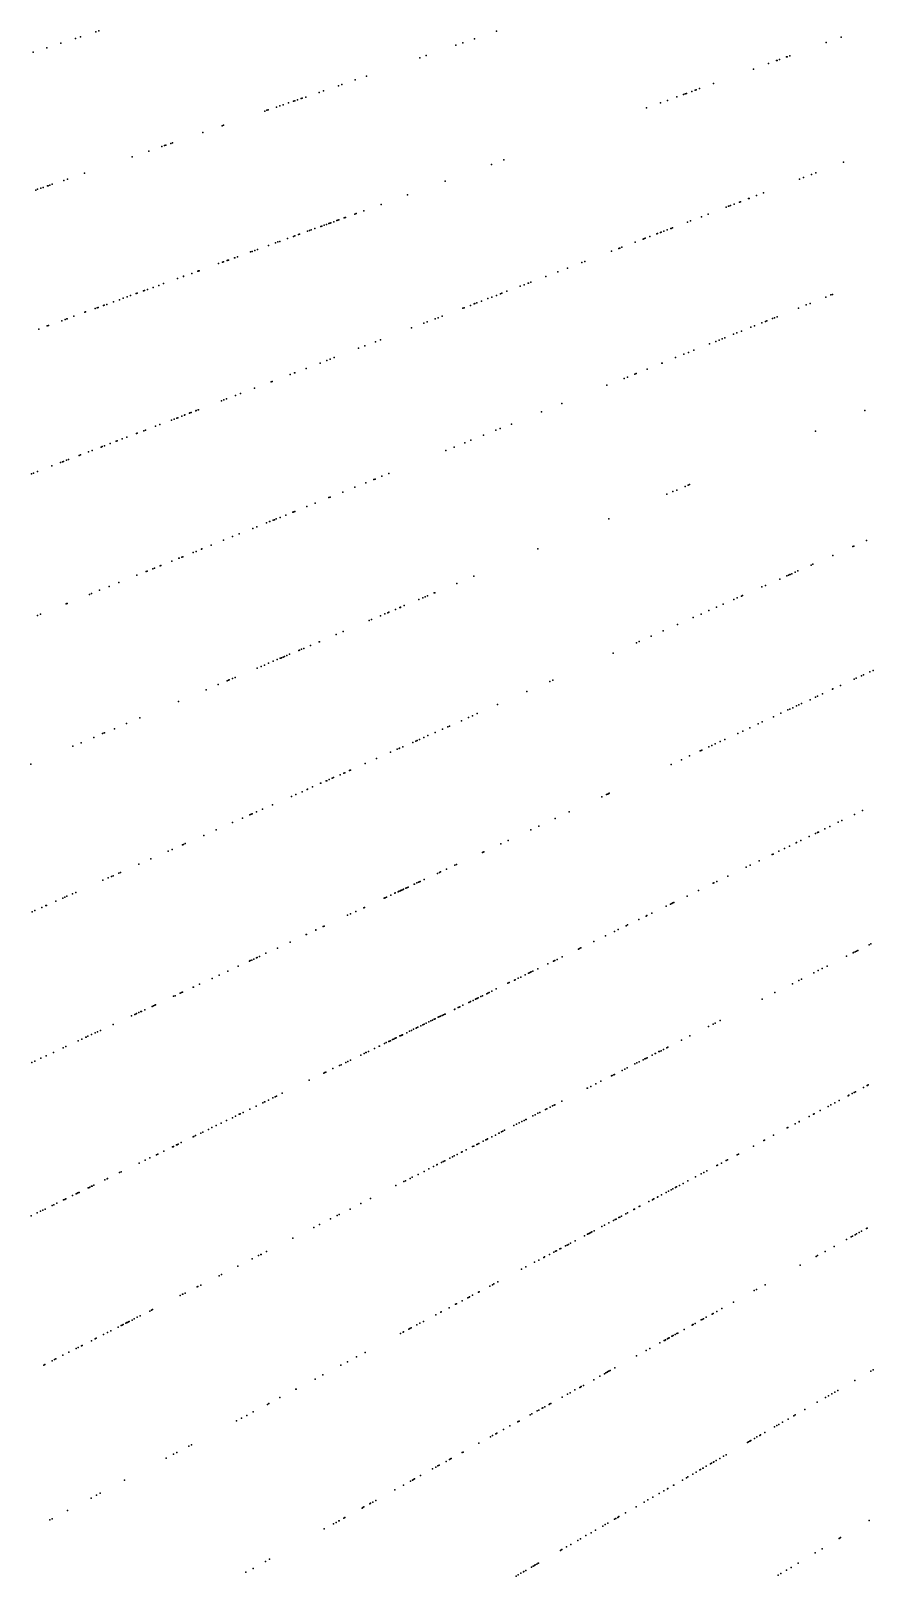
# Model space of a CAD drawing. Header units: metres. Extents: x -4327 to 4266, y -3886 to 3992.
# Drawn here: x -564.7 to -498.2, y -303.9 to -181.8 of the extents above; entities that cross this region are included whole.
import ezdxf

# ---------------------------------------------------------------- set-up
doc = ezdxf.new("R2010")
doc.units = ezdxf.units.M

msp = doc.modelspace()

# ---------------------------------------------------------------- linework, layer by layer
for p in [(-559.62, -181.83, -191.36), (-559.36, -181.75, -190.57), (-527.93, -181.78, 2113.75), (-563.48, -183.09, -180.96), (-562.38, -182.73, -181.32), (-561.21, -182.35, -184.46), (-560.83, -182.22, -188.23), (-560.82, -182.22, -185.75), (-531.15, -182.89, -229.29), (-530.61, -182.7, -223.36), (-529.67, -182.38, -219.08), (-501.9, -182.68, 2100.66), (-500.71, -182.24, 2100.47), (-564.55, -183.43, -174.6), (-533.99, -183.87, -225.85), (-533.5, -183.7, -222.44), (-506.44, -184.33, -257.97), (-505.81, -184.1, -257.64), (-505.75, -184.08, -258.34), (-505.57, -184.01, -259.33), (-505.01, -183.81, -259.4), (-504.98, -183.8, -261.19), (-504.75, -183.71, -263.98), (-539.12, -185.63, 2098.16), (-538.23, -185.33, -224.05), (-507.64, -184.77, -253.52), (-541.97, -186.61, -203.51), (-541.62, -186.5, -214.71), (-540.44, -186.09, 2085.33), (-540.16, -185.99, -220.19), (-513.17, -186.78, -236.21), (-513.04, -186.73, -243.97), (-512.93, -186.69, -236.81), (-512.5, -186.53, -236.61), (-512.25, -186.44, -237.2), (-512.16, -186.41, -236.81), (-511.89, -186.31, -238.1), (-510.78, -185.91, -240.77), (-546.25, -188.09, 2107.76), (-546.09, -188.03, -192.37), (-546, -188, -206.44), (-545.32, -187.77, -192.45), (-545.06, -187.68, -203.25), (-544.8, -187.59, 2088.73), (-544.39, -187.45, -203), (-543.98, -187.31, -204.97), (-543.87, -187.27, -199.29), (-543.66, -187.2, -199.92), (-543.38, -187.1, -209.7), (-543.29, -187.07, -215.01), (-543.02, -186.98, -201.09), (-516.09, -187.84, -230.83), (-514.99, -187.44, -231.04), (-514.44, -187.24, -256.92), (-513.68, -186.96, -234.33), (-549.63, -189.25, -182.41), (-549.51, -189.21, -184.47), (-551.15, -189.78, -179.78), (-556.73, -191.7, -176.69), (-555.43, -191.25, 2085.08), (-554.4, -190.89, -170.04), (-554.17, -190.82, 2084.68), (-554.08, -190.79, -184.94), (-553.67, -190.64, -181.3), (-553.67, -190.64, -181.3), (-553.54, -190.6, -180.91), (-560.5, -192.99, -143.86), (-528.34, -192.3, -222.72), (-528.33, -192.3, -223.42), (-527.36, -191.94, -221.95), (-502.71, -192.97, -23.66), (-500.51, -192.13, -279.27), (-563.96, -194.19, -134.79), (-563.77, -194.12, -169.04), (-563.42, -194, -158.1), (-563.38, -193.99, -136.36), (-563.24, -193.94, 2101.19), (-563.06, -193.88, -140.05), (-562.15, -193.57, 2101.52), (-561.85, -193.46, -173.38), (-531.99, -193.63, -220.34), (-504, -193.47, -262.4), (-503.67, -193.34, -274.34), (-503.04, -193.1, -275.11), (-564.36, -194.33, -156.28), (-564.21, -194.27, -132.46), (-534.98, -194.72, -226.59), (-509.15, -195.44, -268.76), (-508.73, -195.28, -236.41), (-508.67, -195.26, -252.45), (-508.67, -195.26, -247.05), (-508.02, -195.01, -235.02), (-507.97, -194.99, -277.42), (-507.4, -194.77, 1.63), (-506.83, -194.55, 2111.06), (-506.83, -194.56, -266.44), (-540.4, -196.69, 195.04), (-539.99, -196.54, -223.29), (-539.91, -196.51, 187.9), (-539.89, -196.5, 172.06), (-539.14, -196.23, 2097.7), (-539.03, -196.19, -201.55), (-538.44, -195.98, 170.24), (-537.07, -195.48, -216.72), (-511.73, -196.44, 10.91), (-511.22, -196.24, -239.7), (-509.79, -195.69, 2099.65), (-509.61, -195.62, -251.47), (-509.59, -195.61, 12.95), (-509.44, -195.56, -240.29), (-543.59, -197.85, -195.13), (-543.51, -197.82, -196.16), (-542.87, -197.59, 2098.69), (-542.72, -197.54, -192.37), (-542.6, -197.49, -199), (-542.58, -197.48, 215.34), (-542.31, -197.38, 153.79), (-541.83, -197.21, -199.07), (-541.75, -197.18, -196.23), (-541.57, -197.12, -219.61), (-541.56, -197.11, -201.43), (-541.39, -197.05, 168.44), (-541.19, -196.98, 2087.77), (-541.12, -196.95, 220.87), (-541.09, -196.94, -223.02), (-541.03, -196.92, 211.16), (-540.8, -196.84, -202.21), (-540.56, -196.75, 2089.77), (-540.49, -196.72, 162.72), (-515.28, -197.8, -229.5), (-515.22, -197.77, -270.84), (-514.98, -197.68, -35.4), (-514.94, -197.67, -255.19), (-514.71, -197.58, -225.73), (-514.45, -197.48, -227.72), (-514.17, -197.37, -277.04), (-514.14, -197.36, -246.82), (-514.03, -197.32, -231.41), (-512.84, -196.86, -13.64), (-512.61, -196.77, -13.63), (-547.05, -199.11, 2092.53), (-546.83, -199.03, 190.31), (-545.97, -198.72, 145.7), (-545.41, -198.51, 201.8), (-545.22, -198.44, 217.11), (-545.07, -198.39, -221.76), (-544.45, -198.16, 145.97), (-544, -198, -202.34), (-543.87, -197.95, 248.85), (-518.28, -198.95, 30.76), (-518.22, -198.93, -35.93), (-518.2, -198.92, -216.38), (-518.03, -198.85, -42.3), (-516.98, -198.45, 2101), (-516.35, -198.21, -258.46), (-516.29, -198.19, -228.19), (-516.19, -198.15, -221.82), (-515.83, -198.01, -259.67), (-549.91, -200.15, -180.83), (-549.6, -200.04, -179.34), (-549.53, -200.01, 195.14), (-549.24, -199.91, 223.45), (-549.18, -199.88, 169.48), (-549.13, -199.87, 2096.07), (-548.65, -199.69, -180.07), (-548.62, -199.68, 2094.14), (-548.42, -199.61, 238.58), (-547.39, -199.23, 153.87), (-547.25, -199.18, 242.9), (-521.2, -200.07, -23), (-520.95, -199.97, -23.3), (-518.85, -199.17, -215.95), (-553.16, -201.33, 198.57), (-552.69, -201.16, 247.2), (-552.67, -201.15, 2105.14), (-552.03, -200.92, 143.58), (-551.54, -200.75, 173.34), (-551.53, -200.74, -171.6), (-551.5, -200.73, 216.34), (-551.45, -200.71, -173.66), (-524.04, -201.16, 2097.18), (-523.09, -200.8, 2097.97), (-522.33, -200.51, -1.98), (-557.13, -202.78, -149.71), (-556.86, -202.68, -177.12), (-556.42, -202.52, 121.65), (-556.34, -202.49, -155.01), (-555.84, -202.31, -144.91), (-555.77, -202.28, 128.58), (-555.53, -202.2, -180.92), (-555.07, -202.03, -182.53), (-554.62, -201.87, 151.1), (-554.25, -201.73, 219.97), (-528.31, -202.8, 2095.95), (-527.94, -202.66, -65.21), (-527.64, -202.54, -42.16), (-527.51, -202.49, -15.57), (-527.12, -202.34, -20.8), (-526.07, -201.94, -0.46), (-525.75, -201.82, -38.92), (-525.44, -201.7, -46.61), (-525.42, -201.69, -224.71), (-525.22, -201.61, 21.64), (-501.92, -202.79, -255.85), (-501.53, -202.63, -256.74), (-501.4, -202.58, -272.39), (-560.47, -203.99, -158.94), (-560.42, -203.97, -157.19), (-559.67, -203.7, -129.48), (-559.5, -203.64, -131.49), (-559.43, -203.62, 100.46), (-559, -203.46, -181.69), (-558.95, -203.44, 122.2), (-558.74, -203.37, -131.65), (-558.22, -203.17, -135.27), (-557.74, -203, -150.22), (-557.44, -202.89, -174.14), (-530.6, -203.68, -13.18), (-530.5, -203.64, -220.44), (-530, -203.45, -65.78), (-529.72, -203.34, -68.26), (-529.65, -203.31, -211.59), (-529.49, -203.25, -72.31), (-529.12, -203.11, -50.36), (-528.63, -202.92, 4.17), (-504.08, -203.66, -276.08), (-503.48, -203.42, -234.53), (-503.16, -203.29, -253.59), (-563.46, -205.08, -161.54), (-563.34, -205.04, 108.58), (-562.29, -204.66, 106.35), (-562.04, -204.57, 104.96), (-561.89, -204.51, 180.14), (-561.87, -204.51, 198.43), (-561.34, -204.31, 95.78), (-534.65, -205.23, 2093.84), (-534.65, -205.23, 8.59), (-533.69, -204.86, -212.85), (-533.41, -204.76, 2102.5), (-532.8, -204.52, 6.69), (-532.78, -204.52, 25.38), (-532.56, -204.43, -221.66), (-532.24, -204.31, 31.91), (-507.84, -205.18, 2096.64), (-507.54, -205.06, 2100.08), (-506.97, -204.83, -230.16), (-506.69, -204.72, -245.28), (-506.58, -204.67, -243.08), (-506.13, -204.49, -232.94), (-505.98, -204.43, -242.08), (-505.77, -204.35, -239.49), (-564.12, -205.32, -158.93), (-537.5, -206.33, -202.29), (-537.12, -206.18, -204.97), (-510.61, -206.3, -261.75), (-510.34, -206.19, -262.35), (-510.11, -206.1, -229.83), (-509.9, -206.01, -265.08), (-509.2, -205.73, -231.53), (-508.94, -205.62, -247.8), (-508.58, -205.48, -230.54), (-540.76, -207.58, -207.43), (-538.85, -206.84, -198.92), (-538.34, -206.65, -206.5), (-513.79, -207.58, 2097.8), (-513.13, -207.32, -278.38), (-512.77, -207.17, -221.51), (-512.34, -207, -221.33), (-511.11, -206.5, -223.94), (-543.9, -208.79, -130.33), (-543.89, -208.78, -155.59), (-542.99, -208.43, -92.93), (-541.89, -208.01, -212.16), (-541.35, -207.8, -214.46), (-541.34, -207.8, -202.67), (-541.09, -207.7, 2101.02), (-517.01, -208.89, -219.47), (-516.91, -208.85, -210.01), (-516.04, -208.49, 2102.33), (-514.87, -208.02, -211.6), (-514.84, -208.01, -280.83), (-547.06, -210, -160.27), (-545.74, -209.49, -146.93), (-545.68, -209.47, -190.45), (-545.66, -209.46, -147.25), (-544.25, -208.92, -196.65), (-519.21, -209.77, 2096.76), (-517.86, -209.23, -207.27), (-517.6, -209.13, -223.96), (-549.69, -211.01, -186.89), (-549.48, -210.92, -129.98), (-549.27, -210.85, -152.33), (-548.57, -210.58, 53.18), (-548.18, -210.43, -155.79), (-522.77, -211.21, -213.09), (-553.64, -212.52, -186.8), (-553.42, -212.44, -92.73), (-553.22, -212.36, 2098.95), (-553.14, -212.33, -179.2), (-552.81, -212.2, -136.88), (-552.61, -212.13, -126.32), (-552.57, -212.11, -176.9), (-552.21, -211.97, -137.41), (-552.18, -211.96, -103.79), (-552.07, -211.92, -120.48), (-551.7, -211.78, -148.2), (-551.68, -211.77, -192.54), (-551.53, -211.71, -125.74), (-551.49, -211.7, -183.25), (-524.38, -211.86, -209.17), (-498.84, -211.75, 2112.08), (-556.4, -213.58, -122.78), (-556.33, -213.55, -98.55), (-555.82, -213.36, -70.3), (-555.69, -213.31, -179.67), (-554.89, -213, -177.3), (-554.56, -212.88, -79.03), (-528.98, -213.72, -204.31), (-528, -213.33, -199.04), (-527.66, -213.19, -198.57), (-526.77, -212.83, -210.83), (-502.74, -213.4, 2109.44), (-559.89, -214.92, 199.39), (-559.19, -214.65, -164.88), (-559.1, -214.62, -165.21), (-558.93, -214.55, 192.9), (-558.47, -214.37, -107.33), (-557.99, -214.19, -188.63), (-557.92, -214.17, -104.87), (-557.53, -214.01, -134.96), (-557.16, -213.87, -164.28), (-531.95, -214.92, -190.4), (-531.28, -214.65, -192.59), (-530.44, -214.31, -201.36), (-529.97, -214.12, 2107.88), (-563.08, -216.15, -100.76), (-562.39, -215.88, -113.52), (-562.25, -215.83, 168.96), (-562.17, -215.8, 142.31), (-561.92, -215.7, 208.54), (-561.77, -215.64, 2096.35), (-560.92, -215.32, 224.08), (-560.82, -215.28, 197.18), (-560.18, -215.03, -191.17), (-564.69, -216.76, 53.75), (-564.54, -216.71, 118.74), (-564.23, -216.59, 120.39), (-537.65, -217.22, -191.74), (-537.53, -217.18, -164.02), (-537, -216.96, -156.71), (-536.45, -216.74, -191.66), (-541.19, -218.65, -138.95), (-541.1, -218.62, -148.72), (-540.09, -218.21, -190.14), (-539.15, -217.83, -146.84), (-538.27, -217.48, -161.17), (-514.47, -218.38, -219.63), (-514.01, -218.18, -222.25), (-513.7, -218.05, -221.06), (-513.02, -217.76, -223.58), (-512.79, -217.67, -224.19), (-512.68, -217.62, -224.5), (-544.03, -219.8, -139.01), (-544.02, -219.8, -137.99), (-543.97, -219.78, -126.88), (-543.88, -219.74, -192.9), (-542.93, -219.36, -187.97), (-542.27, -219.09, -132.84), (-547.19, -221.08, -169.4), (-546.88, -220.95, -134.65), (-546.13, -220.65, -169.77), (-546.11, -220.64, -183.77), (-545.88, -220.55, -179.47), (-545.85, -220.54, -177.01), (-545.59, -220.43, -152.01), (-545.5, -220.4, 2101.44), (-545.35, -220.34, -130.57), (-545.04, -220.21, -154.25), (-544.59, -220.03, -179.75), (-519.07, -220.33, -207.16), (-549.52, -222.02, -135.64), (-548.8, -221.73, -170.6), (-548.8, -221.73, -166.06), (-548.29, -221.52, -168), (-498.69, -222.03, -268.28), (-553.06, -223.45, 2099.66), (-553.03, -223.44, -126.61), (-553.02, -223.44, -101.32), (-552.82, -223.35, -64.81), (-552.81, -223.35, 2085.71), (-552.74, -223.32, -101.6), (-552.73, -223.32, -124.51), (-551.92, -222.99, -82.83), (-551.92, -222.99, -75.23), (-551.69, -222.9, -77.18), (-551.25, -222.72, -84.38), (-551.22, -222.71, -79.09), (-550.49, -222.41, -86.58), (-524.68, -222.71, -207.99), (-501.37, -223.23, -243.1), (-499.79, -222.52, -252.39), (-499.71, -222.48, -248.38), (-556.37, -224.79, -113.76), (-555.63, -224.49, -112.59), (-555.56, -224.46, -76.06), (-555.11, -224.28, -81.65), (-554.98, -224.23, -86.29), (-554.52, -224.04, -118.79), (-554.48, -224.03, -109.66), (-553.61, -223.67, -130.83), (-553.61, -223.67, -126.06), (-504.86, -224.78, -249.85), (-504.76, -224.73, -259.67), (-504.73, -224.72, -265.56), (-504.61, -224.67, -234.29), (-504.34, -224.55, -238.79), (-504.13, -224.45, 2107.71), (-504.12, -224.45, 2126.57), (-503.08, -223.99, 2108.01), (-502.93, -223.92, -239.2), (-559.33, -225.98, -113), (-558.55, -225.67, -78.47), (-557.78, -225.36, -88.06), (-531.09, -225.43, -204.13), (-529.74, -224.86, -201.5), (-506.96, -225.71, -230.75), (-506.69, -225.59, -232.76), (-505.56, -225.09, -246.94), (-505, -224.84, -238.39), (-561.96, -227.05, -91.76), (-561.91, -227.03, -64.87), (-561.88, -227.01, -122.43), (-560.11, -226.3, -102.62), (-559.95, -226.24, -103.6), (-535.23, -227.19, -154.95), (-534.09, -226.71, -203.15), (-533.77, -226.57, -203.39), (-533.57, -226.49, -189.21), (-533.39, -226.41, -206.8), (-532.86, -226.19, -207.66), (-532.82, -226.17, -204.8), (-510.04, -227.08, -273.62), (-509.18, -226.7, -227.49), (-508.91, -226.58, 2108.91), (-508.59, -226.44, -270.59), (-508.49, -226.4, -229.31), (-564.22, -227.96, 213.81), (-563.97, -227.86, 181.44), (-538.01, -228.37, -144.2), (-537.83, -228.29, -201.36), (-537.11, -227.99, -162.68), (-536.76, -227.84, -147.58), (-536.53, -227.75, -149.55), (-536.46, -227.71, -149.87), (-535.93, -227.49, -152.1), (-535.57, -227.34, -157.43), (-535.54, -227.33, -153.68), (-535.53, -227.32, -154.7), (-512.41, -228.14, -217.24), (-511.77, -227.86, -215.57), (-511.16, -227.58, -224.12), (-510.55, -227.31, -222.43), (-540.62, -229.48, -131.04), (-540.06, -229.24, -135.96), (-515.72, -229.61, -214.06), (-514.76, -229.19, -214.71), (-513.63, -228.68, -280.9), (-543.56, -230.73, -185.65), (-543.5, -230.7, -189.18), (-543.35, -230.64, -181.34), (-543.18, -230.57, -180.23), (-542.65, -230.34, -187.11), (-541.95, -230.04, -143.56), (-541.94, -230.04, -128), (-516.87, -230.12, -220.55), (-516.66, -230.03, -209.17), (-546.53, -231.99, -125.02), (-546.29, -231.89, -94.83), (-545.95, -231.74, -181.51), (-545.6, -231.59, -130.89), (-545.28, -231.46, -130.14), (-545.03, -231.35, -180.49), (-545.03, -231.35, -180.49), (-545.01, -231.34, -100.24), (-545, -231.34, -103.23), (-544.94, -231.31, -122.29), (-544.8, -231.26, -101.53), (-544.7, -231.21, -99.19), (-544.52, -231.13, -173.64), (-544.3, -231.04, -183.08), (-518.71, -230.95, -213.88), (-549.22, -233.13, -101.69), (-549.12, -233.09, -108.04), (-549.06, -233.06, -102.66), (-548.81, -232.96, -98.27), (-548.61, -232.87, -102.58), (-546.86, -232.13, -125.77), (-523.74, -233.18, -203.19), (-523.5, -233.08, -209.1), (-499.68, -233, -244.21), (-499.51, -232.92, -243.41), (-499.09, -232.73, -252.96), (-498.94, -232.66, -269.06), (-498.43, -232.42, -247.92), (-498.18, -232.31, -250.32), (-550.89, -233.84, -111.43), (-549.93, -233.43, -111.57), (-525.55, -233.99, 2098.84), (-502.72, -234.42, -248.96), (-502.58, -234.36, -235.57), (-502.17, -234.17, -267.44), (-501.38, -233.8, -239.29), (-501.35, -233.78, -258.87), (-500.76, -233.51, -238.99), (-553.08, -234.77, -82.61), (-529.46, -235.73, -200.45), (-527.87, -235.02, -200.9), (-505.46, -235.7, -227.28), (-504.91, -235.44, -251.51), (-504.75, -235.37, -250.69), (-504.52, -235.26, -231.12), (-504.22, -235.12, -269.66), (-504.05, -235.04, 2091.57), (-503.84, -234.94, -236.15), (-503.16, -234.63, -234.05), (-558.14, -236.92, -135.29), (-557.19, -236.51, -77.51), (-556.14, -236.07, -125.15), (-532.2, -236.95, -166.88), (-531.79, -236.77, -192.13), (-531.66, -236.71, -134.19), (-530.71, -236.29, -157.87), (-530.16, -236.04, -198.23), (-529.85, -235.9, -188.97), (-507.93, -236.85, -225.9), (-507.26, -236.54, -285.37), (-506.94, -236.39, -274.89), (-506.06, -235.98, -232.89), (-560.77, -238.03, -74.63), (-559.77, -237.61, -79.22), (-559.07, -237.31, -130.66), (-558.95, -237.26, -82.13), (-558.93, -237.25, -133.74), (-534.55, -238, -157.64), (-534.32, -237.9, -148.71), (-534.22, -237.85, -154.13), (-534.03, -237.77, -157.83), (-533.69, -237.62, -198.49), (-533.36, -237.47, -198.01), (-532.8, -237.22, 2100.8), (-510.66, -238.13, 2091.43), (-510.26, -237.94, -216.65), (-509.91, -237.78, -220.38), (-508.88, -237.29, -281.28), (-508.48, -237.11, -224.37), (-561.43, -238.31, 2098.93), (-537.42, -239.27, -145.48), (-536.31, -238.78, -137.73), (-535.8, -238.55, -162.13), (-535.63, -238.48, -153.17), (-535.62, -238.47, -191.39), (-535.35, -238.35, -144.24), (-513.33, -239.37, -215.47), (-512.68, -239.07, -210.27), (-511.85, -238.68, -212.03), (-511.76, -238.64, 2091.36), (-511.72, -238.62, -219.39), (-511.16, -238.36, -222.35), (-510.92, -238.25, -224.37), (-564.74, -239.72, 2107), (-540.31, -240.56, -177.48), (-540.01, -240.43, -134.6), (-539.94, -240.4, -170), (-539.55, -240.22, -181.1), (-539.5, -240.2, -126.71), (-539.47, -240.19, -142.62), (-538.31, -239.67, -146.75), (-514.14, -239.75, -207.35), (-542.91, -241.72, -186.13), (-542.89, -241.71, -122.43), (-542.49, -241.53, -87.59), (-541.84, -241.24, -100.08), (-541.82, -241.23, -90.79), (-541.41, -241.05, -174.32), (-541.36, -241.03, -177.12), (-541.18, -240.95, -191.23), (-540.94, -240.84, -95.28), (-540.92, -240.84, -132.46), (-540.82, -240.79, -190.03), (-545.65, -242.94, -125.09), (-544.14, -242.27, -74.29), (-543.8, -242.12, -180.39), (-543.31, -241.9, -83.09), (-519.63, -242.31, -200.05), (-519.24, -242.12, -201.3), (-519.24, -242.12, -190.48), (-519.16, -242.09, -213.28), (-519.1, -242.06, 2103.15), (-519.04, -242.03, -201.92), (-548.81, -244.34, -86.94), (-548.01, -243.99, -116.09), (-547.44, -243.74, -116.65), (-547.33, -243.69, -122.4), (-547.26, -243.65, -118.99), (-546.91, -243.5, -87.3), (-546.45, -243.29, -111.71), (-523.3, -244.02, 2084.25), (-522.2, -243.5, -207.05), (-500.93, -244.32, -243.6), (-500.66, -244.19, -272.25), (-499.65, -243.7, -275.09), (-499.02, -243.39, 2092.6), (-551.08, -245.36, -130.8), (-550.1, -244.92, -72.44), (-525.23, -244.92, -204.33), (-524.61, -244.63, -204.8), (-503.23, -245.44, -236.4), (-502.74, -245.2, -258.05), (-502.58, -245.12, -244.4), (-502.51, -245.09, -259.78), (-502.5, -245.09, -241.47), (-501.99, -244.84, -253.24), (-501.61, -244.65, -261.91), (-553.88, -246.6, -106.05), (-553.57, -246.47, -112.14), (-552.75, -246.1, -98.37), (-552.67, -246.07, -100.39), (-552.55, -246.01, -71.09), (-529.05, -246.7, -165.49), (-528.99, -246.67, -137.94), (-528.94, -246.65, -164.08), (-527.6, -246.02, -192.84), (-527.03, -245.76, -198.63), (-505.63, -246.61, -284.13), (-505.18, -246.39, -290.07), (-504.79, -246.2, -229.59), (-504.27, -245.95, -269.68), (-504.23, -245.93, -231.12), (-503.89, -245.76, -232.04), (-556.21, -247.64, -64.5), (-556.2, -247.64, -81.34), (-555.25, -247.21, -109.05), (-531.23, -247.72, -159.63), (-531.11, -247.66, -193.06), (-508.2, -247.87, -235.47), (-507.9, -247.72, -234.97), (-507.19, -247.37, -240.08), (-506.15, -246.87, -291.79), (-506.08, -246.83, 2103.7), (-559.05, -248.9, -61.12), (-558.63, -248.72, -60.73), (-558.38, -248.61, 2094.9), (-558.25, -248.55, -71.48), (-557.8, -248.35, -79.54), (-557.66, -248.29, -74.78), (-534.46, -249.22, -183.99), (-534.43, -249.21, -183.28), (-534.25, -249.12, -87.93), (-534.11, -249.06, -145.4), (-534.03, -249.02, -162.55), (-533.98, -249, -187.36), (-533.65, -248.85, -136.79), (-532.6, -248.36, 2094.62), (-532.6, -248.36, 2094.62), (-532.45, -248.29, -156.56), (-532.38, -248.25, -173.48), (-531.9, -248.03, -191.22), (-510.81, -249.14, -205.98), (-510.77, -249.12, -230.5), (-510.54, -249.01, -226.44), (-509.66, -248.58, -206.56), (-562.22, -250.32, -56.38), (-562.06, -250.24, 191.96), (-561.9, -250.17, 207.86), (-561.46, -249.98, 193.23), (-561.19, -249.86, 2092.7), (-536.83, -250.33, -74.53), (-536.76, -250.29, -148.18), (-536.75, -250.29, -187.62), (-536.64, -250.24, -74.18), (-536.29, -250.07, -66.93), (-535.98, -249.93, -125.2), (-535.94, -249.91, -179.56), (-535.72, -249.81, -93.79), (-535.69, -249.8, -132.56), (-535.64, -249.77, -128.15), (-535.54, -249.73, -155.4), (-535.48, -249.7, -154.69), (-535.43, -249.68, -84.18), (-535.33, -249.63, -178.3), (-535.29, -249.61, -131.11), (-535.12, -249.53, -178.23), (-535.11, -249.52, -155.27), (-535.03, -249.49, -96.97), (-534.93, -249.44, -97.61), (-512.88, -250.15, -194.92), (-511.98, -249.71, -200.84), (-564.65, -251.4, 216.79), (-564.44, -251.3, 199.45), (-563.87, -251.05, 183.75), (-563.55, -250.91, -48.04), (-563.51, -250.89, -45.33), (-562.76, -250.56, 187.78), (-539.71, -251.67, -86.51), (-539.71, -251.67, -94.82), (-539.48, -251.56, -99.44), (-539.06, -251.37, -127.27), (-538.44, -251.08, -151.05), (-538.38, -251.05, -174.02), (-515.67, -251.51, -220.78), (-514.54, -250.96, -217.07), (-514.19, -250.79, -221.58), (-514.08, -250.73, -221.89), (-514.01, -250.7, -210.8), (-513.92, -250.65, 2099.53), (-542.22, -252.84, -121.55), (-542.21, -252.83, 2101.5), (-541.64, -252.57, -106.22), (-541.56, -252.53, -110.92), (-518.33, -252.81, -188.6), (-517.7, -252.5, -212.67), (-517.59, -252.44, -194.26), (-516.69, -252.01, -205.51), (-516.12, -251.73, -217.38), (-516.06, -251.7, -205.97), (-544.25, -253.79, -119.28), (-542.98, -253.2, -128.54), (-542.98, -253.2, -126.15), (-542.95, -253.18, -121.37), (-520.26, -253.75, -204.8), (-519.34, -253.3, 2103.58), (-518.63, -252.96, -210.56), (-498.49, -254, -243.08), (-498.35, -253.92, -262.86), (-547.47, -255.29, -75.34), (-547.4, -255.25, -73.99), (-547.4, -255.25, -73.99), (-547.29, -255.21, -103.93), (-547.12, -255.13, -103.56), (-546.92, -255.03, 198.44), (-546.86, -255, -84.3), (-546.67, -254.92, 167.46), (-546.17, -254.68, 194.53), (-545.26, -254.26, -128.74), (-523.43, -255.29, -77.48), (-523.38, -255.27, -91.74), (-523.32, -255.24, -76.49), (-523.15, -255.16, -86.83), (-522.76, -254.97, -91.31), (-522.75, -254.96, 2095.01), (-522.74, -254.96, -81.25), (-521.47, -254.34, -98.55), (-521.39, -254.3, -97.56), (-521.27, -254.24, -96.89), (-500.28, -254.9, -237.79), (-499.75, -254.63, -259.5), (-499.72, -254.62, -243.68), (-499.59, -254.55, -275.56), (-499.5, -254.51, -288.54), (-499.38, -254.45, -246.43), (-549.85, -256.4, -70.3), (-549.17, -256.08, 245.39), (-548.35, -255.7, -112.99), (-525.69, -256.39, -79.44), (-525.42, -256.26, -86.88), (-525.34, -256.23, -177.13), (-525.25, -256.18, -179.19), (-525.19, -256.15, -198.89), (-525.07, -256.09, -212.81), (-524.68, -255.91, -180.39), (-523.88, -255.51, -75.6), (-502.85, -256.22, -243.75), (-502.52, -256.05, -236.32), (-502.21, -255.89, -295.17), (-501.81, -255.69, -245.8), (-552.76, -257.76, -53.53), (-551.92, -257.36, -39.41), (-551.89, -257.35, 167.27), (-551.41, -257.12, 2115.24), (-550.41, -256.66, -62.32), (-528.31, -257.68, 208.69), (-527.96, -257.5, 199.93), (-527.04, -257.05, -193.54), (-526.93, -257, -101.56), (-526.51, -256.79, -72.41), (-526.47, -256.78, -68.52), (-526.22, -256.65, -87.66), (-526.03, -256.56, 188.93), (-504.55, -257.08, -240.55), (-504.04, -256.82, -230.89), (-503.84, -256.72, 2098.91), (-555.16, -258.88, 227.69), (-555.05, -258.83, -58.8), (-554.95, -258.78, 199.51), (-554.9, -258.75, -38.96), (-553.46, -258.08, -43.87), (-553.34, -258.03, -65.01), (-552.94, -257.84, -51.2), (-552.83, -257.79, -55.55), (-530.98, -258.97, -194.63), (-530.9, -258.94, 173.04), (-530.84, -258.91, 201.38), (-530.6, -258.79, -130.03), (-530.14, -258.56, -139.06), (-530.13, -258.56, -134.65), (-530.03, -258.51, -102.16), (-530.01, -258.5, 2097.43), (-529.79, -258.4, -127.14), (-529.6, -258.31, -117.04), (-529.55, -258.28, 193.04), (-529.5, -258.26, 213.15), (-529.48, -258.25, -78.05), (-529.47, -258.24, -105.7), (-529.4, -258.2, 186.24), (-529.38, -258.2, -143.62), (-529.19, -258.1, -76.7), (-529.04, -258.03, -128.64), (-528.72, -257.88, -187.77), (-528.64, -257.83, 197.69), (-528.53, -257.78, -131.21), (-506.95, -258.31, -234.77), (-505.94, -257.79, -283.69), (-556.78, -259.63, 2101.29), (-556.54, -259.52, 182.08), (-556.42, -259.46, 211.96), (-556.4, -259.45, 209.71), (-556.21, -259.37, 184.16), (-556.04, -259.29, 253.93), (-556, -259.27, 184.09), (-555.74, -259.15, 183.28), (-533.5, -260.2, 210.38), (-533.29, -260.1, -106.12), (-533.13, -260.03, 178.7), (-532.99, -259.96, -166.72), (-532.86, -259.89, -163.54), (-532.85, -259.89, -188.17), (-532.8, -259.86, -125.83), (-532.55, -259.74, 220.61), (-532.49, -259.71, -113.65), (-532.43, -259.68, -111.3), (-532.37, -259.66, -145.8), (-532.23, -259.59, 167.88), (-532.14, -259.54, -142.65), (-532.03, -259.49, -186.1), (-532, -259.48, -65.31), (-531.27, -259.12, 115.4), (-531.26, -259.11, -154.76), (-531.24, -259.1, -140.37), (-531.23, -259.1, -68.48), (-531.23, -259.1, 200.09), (-510.66, -260.19, -196.12), (-510.26, -259.99, -207.91), (-560.39, -261.32, -51.89), (-560.38, -261.31, -54.95), (-560.23, -261.24, 224.8), (-559.94, -261.1, 111.2), (-559.66, -260.97, 187.14), (-559.47, -260.89, 187.81), (-559.25, -260.78, 94.46), (-558.23, -260.31, 163.42), (-535.95, -261.4, -108), (-535.92, -261.39, -170.8), (-535.87, -261.36, 231.29), (-535.57, -261.21, -53.28), (-535.55, -261.2, -173.15), (-535.48, -261.17, 136.69), (-535.46, -261.16, -116.31), (-535.41, -261.14, 170.99), (-535.38, -261.12, 229.22), (-535.04, -260.96, -59.45), (-534.81, -260.84, 180.32), (-534.67, -260.78, 227.79), (-534.5, -260.69, -119.13), (-534.3, -260.6, 2096.86), (-534.26, -260.57, 178.02), (-534.15, -260.52, -156.29), (-533.93, -260.42, -140.74), (-533.76, -260.33, -157.91), (-533.65, -260.28, 199.93), (-512.66, -261.21, -207.82), (-511.18, -260.46, -233.07), (-510.83, -260.28, -225.3), (-562.95, -262.51, 219.39), (-562.19, -262.15, 203.23), (-561.99, -262.06, 213.32), (-561.01, -261.6, 177.68), (-560.71, -261.47, -47.5), (-538.4, -262.59, 176.55), (-538.27, -262.53, 259.04), (-538.25, -262.52, -53.55), (-538.06, -262.43, -63.42), (-537.58, -262.2, 261.43), (-537.22, -262.02, 203.8), (-537.2, -262.01, 257.37), (-536.8, -261.82, -162.65), (-536.65, -261.74, 166.11), (-536.46, -261.65, -113.15), (-536.42, -261.63, -183), (-536.4, -261.62, -171.66), (-536.33, -261.59, -175.52), (-536.33, -261.59, -175.52), (-536.16, -261.5, 186.48), (-536.07, -261.46, 238.9), (-515.39, -262.61, -99.88), (-515.37, -262.59, -98.58), (-515.1, -262.45, -191.51), (-515.08, -262.45, -218.48), (-515.05, -262.43, -222.08), (-514.94, -262.38, -233.32), (-514.75, -262.28, -193.48), (-514.49, -262.14, -195.13), (-514.4, -262.1, -223.97), (-513.31, -261.54, 2097.32), (-564.66, -263.31, 213.96), (-564.44, -263.2, 213.12), (-563.96, -262.98, 256.36), (-563.54, -262.78, 118.58), (-540.87, -263.8, 190.64), (-540.35, -263.55, -159.51), (-540.23, -263.49, 147.95), (-539.84, -263.3, -163.57), (-539.7, -263.23, 142.95), (-539.48, -263.12, -130.49), (-538.66, -262.72, 132.35), (-538.66, -262.72, 254.2), (-517.81, -263.84, -84.42), (-517.62, -263.74, -89.25), (-517.61, -263.73, -94.12), (-517, -263.42, -88.82), (-516.85, -263.35, -220.31), (-516.68, -263.26, -98.83), (-516.34, -263.09, -217.57), (-516.21, -263.02, -208.55), (-516.14, -262.99, -214.6), (-516.04, -262.94, -226.14), (-515.64, -262.73, -163.05), (-542.75, -264.72, 125.43), (-541.58, -264.15, 2099.23), (-541.51, -264.11, -154.59), (-541.44, -264.08, -53.2), (-541.43, -264.07, -47.24), (-520.1, -265, -227.55), (-519.7, -264.8, -78.25), (-518.85, -264.37, -83.3), (-518.81, -264.35, -83.62), (-518.67, -264.28, -88.13), (-518.62, -264.25, -93.33), (-518.02, -263.94, -226.64), (-498.57, -265.09, -275.98), (-545.95, -266.28, 234.88), (-545.61, -266.11, 149.77), (-545.43, -266.02, 234.28), (-545.33, -265.97, 222.52), (-544.87, -265.75, 193.14), (-520.79, -265.35, -105.86), (-520.76, -265.34, -112.78), (-520.48, -265.2, -73.5), (-500.87, -266.32, -255.72), (-500.15, -265.94, -248.33), (-500.09, -265.9, -245.36), (-499.83, -265.77, 2110.39), (-499.68, -265.68, -251.41), (-499.57, -265.63, -245.47), (-498.93, -265.29, -281.93), (-498.64, -265.13, -275.25), (-498.61, -265.12, -280.98), (-548.56, -267.55, 111.91), (-548.27, -267.41, 171.86), (-548.23, -267.39, -52.86), (-548.19, -267.37, 155.79), (-547.96, -267.26, -56.19), (-547.44, -267.01, -62.17), (-546.94, -266.76, 157.2), (-546.93, -266.76, 198.27), (-546.41, -266.5, 162.36), (-546.27, -266.43, 134.57), (-546.26, -266.43, -62.71), (-525.08, -267.54, -63.73), (-524.9, -267.45, -194.08), (-524.67, -267.33, -65.63), (-524.53, -267.26, -180.51), (-524.07, -267.03, -203.07), (-523.96, -266.97, -198.01), (-523.71, -266.85, -110.1), (-523.51, -266.74, -70.35), (-523.38, -266.68, -199.93), (-523.32, -266.65, -81.73), (-522.77, -266.37, 2100.08), (-502.88, -267.39, -284.16), (-502.83, -267.36, -244.49), (-502.37, -267.12, -301.14), (-501.74, -266.78, -300.36), (-501.52, -266.66, -255.31), (-501.19, -266.49, -246.26), (-550.7, -268.6, 244.64), (-550.7, -268.6, 150.82), (-550.43, -268.46, 256.61), (-550.1, -268.3, 121.57), (-549.7, -268.11, 117.33), (-549.27, -267.9, 252.55), (-548.82, -267.68, 222.81), (-527.44, -268.74, -75.47), (-527.3, -268.67, -141.57), (-526.56, -268.29, -131.86), (-526.36, -268.2, -78.92), (-526.14, -268.08, -119.64), (-525.93, -267.98, -188.06), (-525.76, -267.89, 2090.05), (-525.63, -267.82, -169.33), (-525.61, -267.81, -117.51), (-504.96, -268.49, -295.54), (-504.91, -268.46, -246.61), (-504.35, -268.17, -240.44), (-504.03, -268, -302.93), (-504.02, -267.99, -234.81), (-503.23, -267.57, -267.85), (-553.55, -269.99, 92.22), (-553.51, -269.97, 142), (-553.47, -269.95, 97.7), (-553.24, -269.83, 125.76), (-553.19, -269.81, -49.96), (-553.09, -269.76, 127.82), (-552.87, -269.65, 95.54), (-551.92, -269.19, 163.64), (-551.86, -269.16, 121.96), (-551.72, -269.09, 280.76), (-551.32, -268.9, 2102.34), (-551.16, -268.82, 237.89), (-529.83, -269.96, -171.04), (-529.74, -269.92, 2101.52), (-529.51, -269.8, -157.33), (-529.45, -269.77, -125.12), (-529.35, -269.72, -150.02), (-529, -269.54, -122.65), (-528.78, -269.43, -188.72), (-528.72, -269.4, -63.19), (-528.66, -269.36, -66.13), (-528.3, -269.18, -178.63), (-528.03, -269.05, -136.99), (-527.76, -268.91, -138.28), (-527.72, -268.89, -127.07), (-527.54, -268.8, -144.71), (-507.64, -269.92, -95.08), (-506.82, -269.48, -231.01), (-506.76, -269.45, -233.16), (-506.04, -269.06, -87.41), (-555.72, -271.04, 152.19), (-555.34, -270.86, 278.53), (-554.81, -270.6, 120.86), (-554.71, -270.55, 226.73), (-554.24, -270.32, 110.64), (-532.28, -271.21, -173.24), (-532.15, -271.15, -186.7), (-532.14, -271.14, 2097.9), (-532.02, -271.08, -58.97), (-531.63, -270.88, -118.18), (-531.42, -270.77, 2099.42), (-531.28, -270.7, -144.36), (-531.28, -270.7, -62.18), (-531.06, -270.59, -143.26), (-530.72, -270.41, -146.96), (-530.71, -270.41, -68.03), (-530.65, -270.38, -122.35), (-530.35, -270.23, -145.48), (-509.8, -271.07, -232), (-509.69, -271.01, -232.31), (-508.93, -270.61, -200.41), (-508.82, -270.55, -242.58), (-557.73, -272.02, 88.07), (-557.61, -271.96, -47.98), (-556.18, -271.27, 157.34), (-534.6, -272.39, -114.08), (-534.14, -272.16, -52.28), (-533.67, -271.92, -181.16), (-533.3, -271.73, -172.86), (-532.92, -271.54, -176.99), (-532.66, -271.4, -162.46), (-532.64, -271.39, -163.5), (-512.22, -272.35, -64.98), (-511.78, -272.12, -71.33), (-511.55, -272, -286.3), (-511.31, -271.87, -200.28), (-510.54, -271.46, -80.14), (-510.48, -271.43, -74.99), (-510.16, -271.26, -205.5), (-561.02, -273.63, -40.4), (-560.96, -273.6, 85.81), (-560.95, -273.59, -33.22), (-560.93, -273.58, -22.65), (-560.21, -273.23, -34.54), (-560.2, -273.23, 117.45), (-560.17, -273.21, -1.19), (-560.08, -273.17, -20.91), (-559.94, -273.1, -4.25), (-559.9, -273.08, -8.32), (-559.77, -273.02, -15.8), (-558.9, -272.59, 167.53), (-558.72, -272.51, -41.25), (-558.68, -272.49, 268.87), (-535.9, -273.05, -63.05), (-535.27, -272.73, -167.84), (-535.13, -272.66, -167.44), (-534.77, -272.48, -113.1), (-514.54, -273.59, -59.16), (-514.35, -273.49, -210.77), (-514.14, -273.38, -227.73), (-514, -273.3, -224.01), (-513.8, -273.19, -229.41), (-513.77, -273.17, -230.86), (-513.76, -273.17, -226.09), (-513.71, -273.14, -86.79), (-513.49, -273.03, -223.42), (-513.19, -272.87, -193.24), (-512.83, -272.68, 2087.71), (-563.07, -274.63, -31.29), (-562.94, -274.56, 49.12), (-562.69, -274.44, -42.58), (-562.68, -274.44, -16.22), (-562.16, -274.18, 254.49), (-562.07, -274.14, 74.19), (-561.98, -274.1, 169.19), (-561.46, -273.84, 81.72), (-561.16, -273.7, 141.81), (-561.1, -273.67, 112.01), (-538.67, -274.47, 2106.2), (-537.9, -274.07, -136.78), (-516.66, -274.71, -180.12), (-516.61, -274.68, -65.53), (-515.9, -274.31, -120.04), (-515.61, -274.16, -59.61), (-515.59, -274.14, -57.35), (-515.51, -274.1, -120.94), (-515.23, -273.95, -50.89), (-515.19, -273.93, -227.45), (-514.9, -273.78, -57.6), (-564.73, -275.44, -29.32), (-564.25, -275.2, -29.98), (-563.97, -275.07, 75.48), (-563.81, -274.99, 150.06), (-563.62, -274.9, -28.92), (-541.05, -275.68, -60.64), (-540.54, -275.42, -47.25), (-540.38, -275.34, -42.91), (-539.51, -274.9, -49.15), (-519.06, -275.99, -36.44), (-518.7, -275.8, -210.38), (-518.56, -275.72, -223.79), (-518.49, -275.69, -59.62), (-518.28, -275.57, -177.54), (-518.2, -275.53, -198.33), (-518.07, -275.46, -177.46), (-518.06, -275.46, -137.99), (-517.72, -275.28, -36.67), (-517.58, -275.2, -214.63), (-517.08, -274.94, -112.01), (-517.05, -274.92, -179.56), (-517.04, -274.91, -197.53), (-544.03, -277.2, -154.18), (-542.37, -276.35, -154.42), (-541.93, -276.13, 2105.93), (-521, -277.02, -82.11), (-520.75, -276.89, -59.23), (-520.7, -276.86, -42.37), (-520.62, -276.82, -101.15), (-520.55, -276.78, -114.1), (-520.5, -276.75, -110.42), (-520.41, -276.71, -182.48), (-520.23, -276.61, -127.09), (-519.63, -276.29, -183.62), (-519.4, -276.17, -84.15), (-500.27, -277.31, -255.6), (-499.91, -277.1, -302.11), (-499.9, -277.1, -242.8), (-499.82, -277.05, -292.55), (-499.6, -276.93, -268.07), (-499.48, -276.87, -292.75), (-499.28, -276.75, -295.39), (-499.09, -276.65, -237.28), (-498.7, -276.43, -295.04), (-498.66, -276.41, -296.21), (-546.56, -278.49, -53.5), (-546.55, -278.48, 206.55), (-546.11, -278.26, 2117.84), (-523.75, -278.48, -142.24), (-523.41, -278.3, -107.7), (-523.41, -278.3, -107.7), (-523.29, -278.24, -107), (-523.21, -278.2, -37.38), (-522.93, -278.05, -109.27), (-522.87, -278.02, -191.88), (-522.49, -277.82, -38.3), (-522.37, -277.75, -164.25), (-522.26, -277.69, -34.4), (-522.09, -277.6, 2098.79), (-521.73, -277.41, -49.91), (-501.98, -278.25, -239.75), (-501.26, -277.85, -239.78), (-548.38, -279.41, 191.29), (-547.26, -278.84, 2117.99), (-546.74, -278.58, -165.32), (-525.97, -279.66, -109.9), (-525.63, -279.48, -150.33), (-524.93, -279.11, -16.7), (-524.59, -278.93, -132.57), (-524.2, -278.72, -219.58), (-524.14, -278.69, -205.67), (-503.94, -279.34, -232.98), (-502.68, -278.64, -237.15), (-502.57, -278.58, -237.46), (-551.31, -280.91, 2116.4), (-549.87, -280.17, 184.08), (-549.69, -280.08, -47.37), (-528.25, -280.88, -211.31), (-528.15, -280.82, -161.15), (-527.85, -280.66, -176.2), (-506.72, -280.88, -290.24), (-552.95, -281.74, 189.92), (-552.75, -281.64, -41.51), (-552.73, -281.63, -41.85), (-552.55, -281.54, 180.94), (-551.6, -281.05, -48.89), (-551.56, -281.03, 214.85), (-530.65, -282.15, -34.62), (-530.21, -281.92, -86.9), (-530.11, -281.87, -85.88), (-530.09, -281.85, -173.75), (-529.84, -281.72, -158.86), (-529.36, -281.46, -134.8), (-529.32, -281.44, 2092.83), (-528.48, -281, -178.18), (-507.57, -281.35, -231.35), (-507.4, -281.26, -229.8), (-556.11, -283.35, 131.06), (-555.35, -282.97, 2089.52), (-555.2, -282.89, -37.6), (-555.13, -282.85, -38.96), (-532.74, -283.26, -136.01), (-532.73, -283.26, -41.03), (-532.34, -283.05, -85.91), (-532.31, -283.03, -87.92), (-531.68, -282.7, -63.46), (-531.18, -282.43, -159.97), (-531.1, -282.39, -136.28), (-510.9, -283.2, -185.05), (-510.81, -283.15, -185.37), (-510.54, -283, -186.33), (-510.13, -282.77, -216.08), (-510.13, -282.77, -186.18), (-509.2, -282.25, -218.94), (-558.42, -284.53, -35.76), (-557.84, -284.23, -23.06), (-557.6, -284.11, 132.84), (-557.54, -284.08, -3.92), (-557.44, -284.03, -21.68), (-557.24, -283.93, -10.75), (-557.15, -283.88, -15.86), (-557.13, -283.87, -39.1), (-557.11, -283.86, -17.23), (-557.02, -283.81, 212.4), (-556.98, -283.79, -13.13), (-556.75, -283.68, -13.46), (-556.58, -283.59, -10.39), (-556.33, -283.46, 126.15), (-535.33, -284.64, -153.8), (-535.28, -284.61, 2103.38), (-534.86, -284.39, -161.78), (-534.78, -284.35, -31.58), (-534.68, -284.29, -15.03), (-534.23, -284.05, -88.57), (-533.99, -283.93, -134.25), (-533.7, -283.78, 2084.37), (-513.1, -284.41, -31.55), (-512.49, -284.08, -217.44), (-512.45, -284.06, -35.68), (-512.43, -284.04, -31.83), (-512.39, -284.02, -216.31), (-512.25, -283.95, -179.24), (-511.76, -283.67, -218.95), (-511.7, -283.64, -53.6), (-511.58, -283.58, -189.17), (-511.37, -283.46, -179.97), (-561.01, -285.85, 111.91), (-560.75, -285.72, -22.49), (-560.69, -285.69, 221.87), (-559.95, -285.31, -8.4), (-559.67, -285.16, -33.09), (-559.58, -285.12, 134.39), (-559.01, -284.83, -21.05), (-558.68, -284.66, -30.29), (-535.53, -284.75, -16.38), (-515.03, -285.49, -190.8), (-514.69, -285.3, -176.94), (-514.65, -285.28, -35.51), (-514.59, -285.24, -189.93), (-514.42, -285.15, -220.82), (-514.4, -285.14, -58.09), (-514.35, -285.11, -28.09), (-514.33, -285.1, -212.41), (-514.29, -285.07, -59.37), (-514.08, -284.96, -23.58), (-514.05, -284.94, -48.68), (-513.99, -284.91, -31.28), (-513.83, -284.82, -214.73), (-513.68, -284.74, -53.48), (-513.61, -284.7, -29.97), (-563.07, -286.9, 176.93), (-562.88, -286.8, 100.94), (-562.76, -286.74, 146), (-562.21, -286.46, -18.42), (-561.74, -286.22, 151.91), (-561.16, -285.93, 200.66), (-539.71, -286.97, -162.54), (-539, -286.59, -176.67), (-538.33, -286.24, -159.63), (-516.88, -286.51, -208.73), (-516.12, -286.09, -32.38), (-515.83, -285.93, -33.97), (-563.72, -287.23, 165.65), (-563.64, -287.19, 165.99), (-541.66, -288.01, -135.48), (-540.24, -287.25, -41.28), (-519.77, -288.11, -211.36), (-519.42, -287.92, -193.14), (-519.3, -287.85, -62.24), (-519.19, -287.79, -12.47), (-519.16, -287.77, -56.34), (-519.08, -287.73, -48.83), (-519.07, -287.73, -59.92), (-518.96, -287.66, -194.76), (-518.6, -287.46, -8.57), (-498.36, -287.73, 2103.97), (-498.18, -287.62, -254.43), (-543.79, -289.14, -21.34), (-543.77, -289.13, -28.07), (-542.28, -288.34, 2113.57), (-522.33, -289.53, -6.68), (-522.13, -289.42, -5.05), (-521.74, -289.2, -59.57), (-521.36, -289, -13.17), (-521.31, -288.97, -162.32), (-521.25, -288.93, -75.65), (-521.08, -288.84, -163.3), (-520.26, -288.39, -167.59), (-501.45, -289.51, -257.61), (-501.21, -289.37, -306.72), (-500.97, -289.24, -279.6), (-499.62, -288.45, -266.53), (-546.05, -290.34, 8.26), (-545.93, -290.27, -15.68), (-545.06, -289.81, 2115.78), (-524.34, -290.65, -113.99), (-524.29, -290.62, -114.32), (-524.13, -290.53, -113.94), (-523.78, -290.34, -211.15), (-523.72, -290.3, -80.99), (-523.65, -290.27, -162), (-522.75, -289.76, -126.87), (-503.58, -290.74, -252.65), (-502.59, -290.17, -252.15), (-501.95, -289.8, -244.35), (-501.7, -289.66, 2100.06), (-548.49, -291.64, -7.62), (-548.09, -291.43, -17.44), (-547.68, -291.21, -16.41), (-547.18, -290.94, 5.92), (-526.27, -291.72, -115.77), (-526.22, -291.69, -103.55), (-526.16, -291.66, -82.71), (-525.28, -291.17, -196.77), (-525.15, -291.09, -110.44), (-525.15, -291.1, -111.79), (-524.72, -290.86, -113.05), (-524.61, -290.8, -113.71), (-505.63, -291.93, -243.9), (-505.34, -291.76, -246), (-504.9, -291.5, 2104.49), (-504.44, -291.24, -257.24), (-504.34, -291.18, -245.51), (-528.43, -292.92, -8.73), (-528.25, -292.81, -65.31), (-527.99, -292.67, -9.06), (-527.94, -292.64, -63.94), (-527.92, -292.63, -136.06), (-527.4, -292.34, -138.7), (-526.88, -292.05, -142.37), (-507.83, -293.2, -36.03), (-507.55, -293.03, -305.7), (-507.36, -292.92, -27.66), (-507.14, -292.8, -232.33), (-507.07, -292.76, -260.88), (-506.73, -292.56, -40.11), (-505.96, -292.11, -260.69), (-505.79, -292.02, -58.97), (-553.48, -294.29, 2101.5), (-553.21, -294.15, 15.89), (-552.26, -293.64, -5.97), (-552.06, -293.53, -17.91), (-530.66, -294.15, -102.04), (-530.59, -294.11, -135.01), (-529.34, -293.42, -160.93), (-509.8, -294.33, -284.93), (-508.1, -293.35, -289.53), (-508.03, -293.31, -303.55), (-507.91, -293.24, -234.17), (-507.9, -293.23, -51.79), (-507.88, -293.22, -45.99), (-554.04, -294.59, 4.28), (-532.99, -295.44, -86.49), (-532.73, -295.3, -13.46), (-532.57, -295.21, -89.81), (-532.48, -295.16, -144.58), (-531.92, -294.85, -91.4), (-531.65, -294.7, -138.77), (-531.57, -294.66, -90.66), (-531.53, -294.63, -5.8), (-511.88, -295.53, -275.81), (-511.81, -295.49, -232.98), (-511.63, -295.39, -23.7), (-511.62, -295.38, -276.46), (-511.36, -295.23, -224.63), (-511.04, -295.05, -27.86), (-511.03, -295.05, -235.24), (-510.96, -295, -48.54), (-510.8, -294.91, -41.08), (-510.76, -294.89, -293.45), (-510.59, -294.79, -28.16), (-510.29, -294.62, -34.59), (-510.01, -294.45, -35.86), (-557.34, -296.34, 5.34), (-535.3, -296.72, 2089.2), (-534.73, -296.41, -77.27), (-534.59, -296.33, -87.77), (-534.51, -296.29, -91.85), (-534.43, -296.24, -89.11), (-533.94, -295.97, -4.16), (-513.95, -296.73, -227.99), (-513.94, -296.72, -18.94), (-513.25, -296.33, -227.31), (-512.93, -296.14, -228.28), (-512.82, -296.08, -10.5), (-512.82, -296.08, -65.34), (-512.43, -295.85, -18.56), (-512.16, -295.7, -313.83), (-559.98, -297.75, 6.75), (-559.55, -297.52, 5.7), (-559.27, -297.37, 20.56), (-537.73, -298.07, -134.02), (-537.48, -297.93, -140.99), (-535.97, -297.09, -168.33), (-516.27, -298.07, -11.87), (-515.98, -297.9, -221.1), (-515.97, -297.9, -72.99), (-515.59, -297.68, -36.9), (-515.09, -297.39, -309), (-514.72, -297.17, -53.47), (-514.44, -297.01, -61.94), (-514.39, -296.99, -225.96), (-561.85, -298.74, 2108.05), (-539.94, -299.29, 13.98), (-538.57, -298.54, -144.47), (-538.51, -298.5, -138.08), (-538.42, -298.45, -169.46), (-537.96, -298.2, 2095.34), (-537.9, -298.16, -84.21), (-518.36, -299.28, -59.45), (-518.3, -299.24, -5.06), (-518.27, -299.22, -75.97), (-517.75, -298.92, -313.92), (-516.91, -298.44, -65.86), (-563.25, -299.48, 10.26), (-563.05, -299.38, 8.17), (-541.56, -300.19, 2100.9), (-540.83, -299.79, -160.1), (-540.62, -299.67, 12.64), (-540.4, -299.55, 12.64), (-540.38, -299.54, 13.99), (-540, -299.33, -173.22), (-520.46, -300.49, -5.74), (-520.12, -300.29, -299.23), (-519.54, -299.96, -209.68), (-519.36, -299.85, -216.24), (-519.15, -299.73, -298.68), (-518.62, -299.43, -188.28), (-518.5, -299.36, -18.46), (-498.5, -299.53, -206.84), (-522.4, -301.61, -211.58), (-522.08, -301.42, -66.52), (-521.51, -301.1, -204.6), (-521.3, -300.97, -172.78), (-520.87, -300.72, -210.59), (-500.85, -300.94, -261.11), (-500.78, -300.9, -78.7), (-500.75, -300.88, -259.53), (-546.19, -302.76, 18.23), (-545.89, -302.59, 2096.57), (-524.76, -302.97, -82.3), (-524.64, -302.9, -210.26), (-524.63, -302.9, 2097.52), (-522.88, -301.89, -175.45), (-522.87, -301.88, -185.13), (-522.77, -301.82, -61.28), (-504.11, -302.9, -243.42), (-502.76, -302.09, -274.87), (-502.21, -301.76, 2083.96), (-547.75, -303.62, 2107.93), (-547.18, -303.31, -170.75), (-526.4, -303.92, -204.3), (-526.22, -303.81, -192.86), (-526.03, -303.7, -190.24), (-525.82, -303.58, -20.04), (-525.79, -303.56, -77.07), (-525.63, -303.47, -201.43), (-525.17, -303.21, -165.15), (-525.05, -303.14, -211.17), (-524.93, -303.07, -163.3), (-524.88, -303.04, -147.43), (-505.67, -303.84, -239.66), (-505.47, -303.72, -239.56), (-505.02, -303.45, -243.48), (-504.65, -303.23, -242.55)]:
    msp.add_point(p)

doc.saveas('drawing.dxf')
